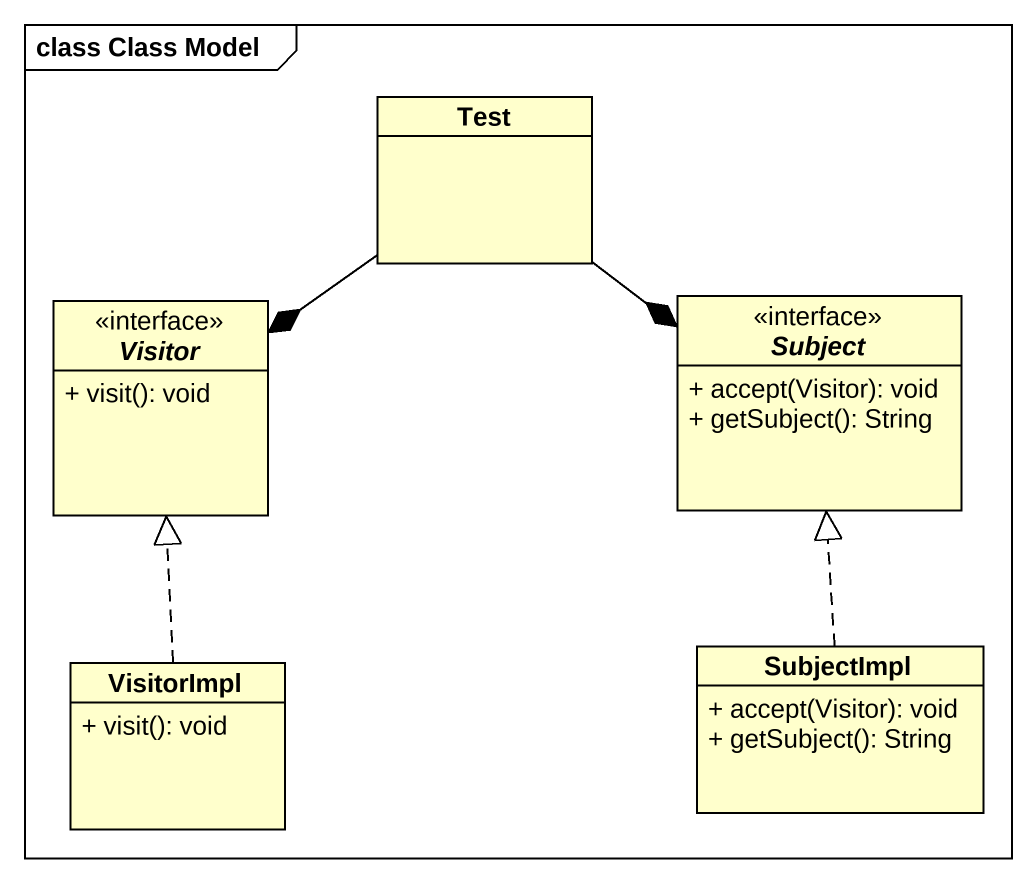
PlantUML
@startuml
mainframe class Class Model
hide circle
hide empty members
skinparam classAttributeIconSize 0
class Test
interface Visitor <<interface>> {
  + visit(): void
}
interface Subject <<interface>> {
  + accept(Visitor): void
  + getSubject(): String
}
class VisitorImpl {
  + visit(): void
}
class SubjectImpl {
  + accept(Visitor): void
  + getSubject(): String
}
Test --* Visitor
Test --* Subject
VisitorImpl .up.|> Visitor
SubjectImpl .up.|> Subject
@enduml
